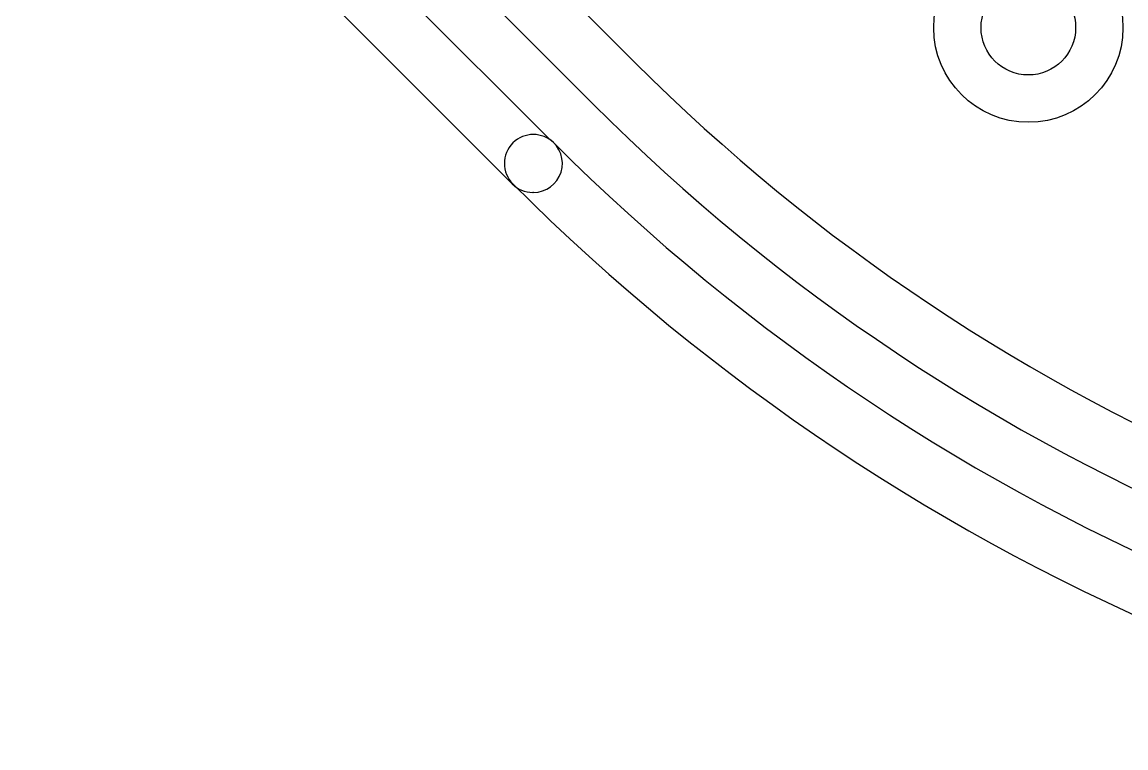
# Model space of a CAD drawing. Extents: x -14 to 27.9, y 0 to 17.8.
# Drawn here: x 7.299 to 10.855, y 4.284 to 6.622 of the extents above; entities that cross this region are included whole.
import ezdxf

# ---------------------------------------------------------------- set-up
doc = ezdxf.new("R2010")
doc.units = 0
doc.layers.add('Feature', color=7, linetype='CONTINUOUS')

msp = doc.modelspace()

# ---------------------------------------------------------------- linework, layer by layer
at = {"layer": 'Feature'}
for p, q in [((7.6922, 8.0732, -1.96222), (9.2725, 6.4929, -1.96222)), ((9.1381, 6.3585, -1.96222), (7.5578, 7.9388, -1.96222)), ((7.4309, 7.8119, -1.96222), (8.9992, 6.2436, -1.96222)), ((8.8781, 6.1007, -1.96222), (7.2989, 7.6799, -1.96222)), ((10.6934, 6.604, -1.96192), (10.6934, 6.604)), ((10.6934, 6.604, -1.96192), (10.6934, 6.604)), ((8.9463, 6.0733, -1.96222), (8.9441, 6.0733, -1.96222))]:
    msp.add_line(p, q, dxfattribs=at)
for radius in [0.3048, 0.1524, 0.1524, 0.1524, 0.1524]:
    msp.add_circle((10.541, 6.604), radius, dxfattribs=at)
for centre, radius, start, end in [((13.6806, 10.9009, -1.96222), 6.23389, -135, -90.0006), ((13.6805, 10.9009, -1.96222), 6.42391, -135, -89.9998), ((8.9463, 6.1667, -1.96222), 0.093338, 45, -135), ((8.9463, 6.16667, -1.96222), 0.093366, -90, 55.4875), ((13.716, 10.9365, -1.96222), 6.65209, -134.999, -89.9999), ((8.94417, 6.16667, -1.96222), 0.093369, -135.046, -90.0458), ((13.716, 10.936, -1.96222), 6.83843, -135.002, -89.9998)]:
    msp.add_arc(centre, radius, start, end, dxfattribs=at)

doc.saveas('drawing.dxf')
